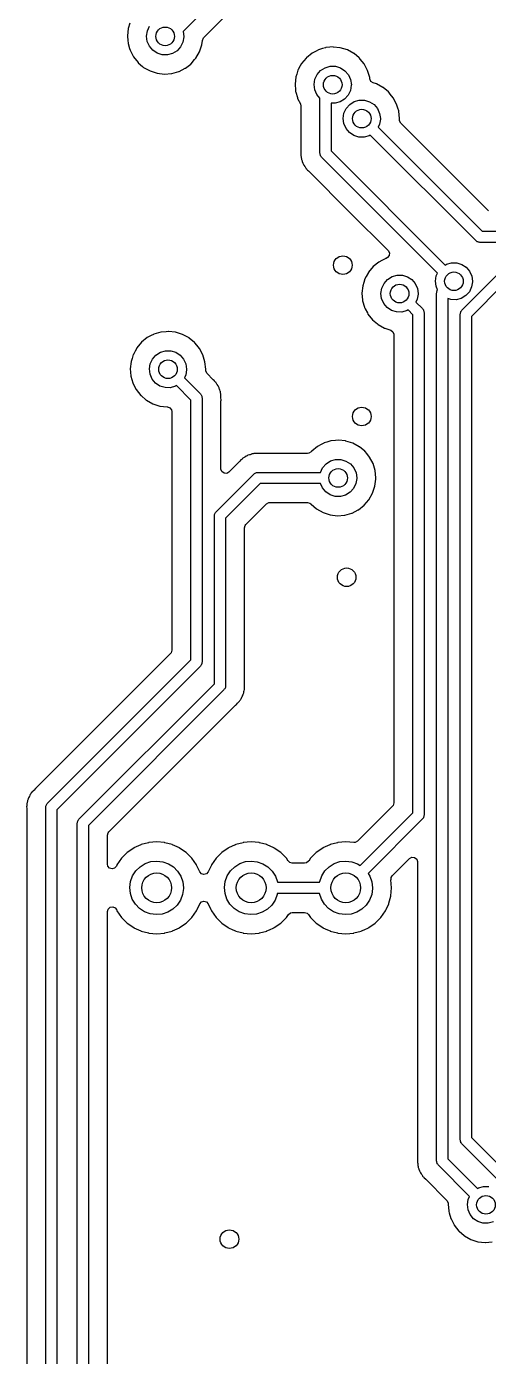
# Model space of a CAD drawing. Extents: x 123 to 292, y -246 to -33.
# Drawn here: x 147.46 to 159.87, y -97.38 to -61.66 of the extents above; entities that cross this region are included whole.
import ezdxf

# ---------------------------------------------------------------- set-up
doc = ezdxf.new("R2010")
doc.units = 0
doc.layers.add('BLACK', color=7, linetype='CONTINUOUS')

msp = doc.modelspace()

# ---------------------------------------------------------------- linework, layer by layer
at = {"layer": 'BLACK', "linetype": 'CONTINUOUS'}
for p, q in [((154.028, -59.432), (151.662, -61.7971)), ((152.22, -61.9589), (154.201, -59.9774)), ((150.19, -61.7145), (150.168, -61.9111)), ((150.234, -61.5742), (150.19, -61.7145)), ((150.681, -61.9191), (150.703, -61.779)), ((150.703, -61.779), (150.763, -61.6507)), ((150.168, -61.9111), (150.168, -61.9172)), ((150.168, -61.9172), (150.178, -62.0378)), ((150.178, -62.0378), (150.184, -62.1081)), ((150.184, -62.1081), (150.186, -62.1141)), ((150.186, -62.1141), (150.225, -62.2523)), ((150.699, -62.0597), (150.681, -61.9191)), ((150.756, -62.1894), (150.699, -62.0597)), ((151.657, -62.0772), (151.595, -62.2048)), ((151.681, -61.9374), (151.657, -62.0772)), ((151.662, -61.7971), (151.681, -61.9252)), ((151.681, -61.9252), (151.681, -61.9374)), ((152.107, -62.3374), (152.169, -62.1497)), ((152.169, -62.1497), (152.184, -62.0322)), ((152.184, -62.0322), (152.212, -61.9672)), ((152.212, -61.9672), (152.22, -61.9589)), ((150.225, -62.2523), (150.239, -62.2982)), ((150.239, -62.2982), (150.246, -62.3118)), ((150.246, -62.3118), (150.294, -62.4059)), ((150.294, -62.4059), (150.329, -62.4742)), ((150.329, -62.4742), (150.452, -62.6292)), ((150.848, -62.2979), (150.756, -62.1894)), ((150.966, -62.3765), (150.848, -62.2979)), ((151.101, -62.4188), (150.966, -62.3765)), ((151.243, -62.4214), (151.101, -62.4188)), ((151.379, -62.3841), (151.243, -62.4214)), ((151.5, -62.3099), (151.379, -62.3841)), ((151.595, -62.2048), (151.5, -62.3099)), ((152.009, -62.5093), (152.107, -62.3374)), ((154.971, -62.5048), (154.966, -62.5101)), ((154.975, -62.5001), (154.971, -62.5048)), ((155.129, -62.3762), (154.975, -62.5001)), ((155.234, -62.3212), (155.129, -62.3762)), ((155.298, -62.2874), (155.234, -62.3212)), ((155.304, -62.2845), (155.298, -62.2874)), ((155.298, -62.2874), (155.298, -62.2874)), ((155.404, -62.2551), (155.304, -62.2845)), ((155.488, -62.2304), (155.404, -62.2551)), ((155.494, -62.2287), (155.488, -62.2304)), ((155.488, -62.2304), (155.488, -62.2304)), ((155.5, -62.2281), (155.494, -62.2287)), ((155.608, -62.2183), (155.5, -62.2281)), ((155.5, -62.2281), (155.5, -62.2281)), ((155.691, -62.2108), (155.608, -62.2183)), ((155.697, -62.2114), (155.691, -62.2108)), ((155.881, -62.2308), (155.697, -62.2114)), ((155.697, -62.2114), (155.697, -62.2114)), ((155.887, -62.2314), (155.881, -62.2308)), ((155.881, -62.2308), (155.881, -62.2308)), ((156.076, -62.2899), (155.887, -62.2314)), ((156.25, -62.384), (156.076, -62.2899)), ((156.255, -62.3879), (156.25, -62.384)), ((156.396, -62.5048), (156.255, -62.3879)), ((156.255, -62.3879), (156.255, -62.3879)), ((156.403, -62.5101), (156.396, -62.5048)), ((150.452, -62.6292), (150.457, -62.6331)), ((150.457, -62.6331), (150.457, -62.6331)), ((150.457, -62.6331), (150.575, -62.7342)), ((150.575, -62.7342), (150.602, -62.7573)), ((150.602, -62.7573), (150.775, -62.8538)), ((150.775, -62.8538), (150.963, -62.9149)), ((151.553, -62.8672), (151.718, -62.7836)), ((151.718, -62.7836), (151.724, -62.7808)), ((151.718, -62.7836), (151.718, -62.7836)), ((151.724, -62.7808), (151.867, -62.6688)), ((151.867, -62.6688), (151.875, -62.6629)), ((151.875, -62.6629), (151.88, -62.6591)), ((151.88, -62.6591), (151.973, -62.5506)), ((151.973, -62.5506), (152.005, -62.514)), ((152.005, -62.514), (152.009, -62.5093)), ((152.005, -62.514), (152.005, -62.514)), ((154.75, -62.8308), (154.716, -62.9384)), ((154.752, -62.8249), (154.75, -62.8308)), ((154.75, -62.8308), (154.75, -62.8308)), ((154.776, -62.7808), (154.752, -62.8249)), ((154.844, -62.657), (154.776, -62.7808)), ((154.847, -62.6516), (154.844, -62.657)), ((154.844, -62.657), (154.844, -62.657)), ((154.966, -62.5101), (154.847, -62.6516)), ((155.266, -62.9496), (155.359, -62.8434)), ((155.359, -62.8434), (155.479, -62.7677)), ((155.479, -62.7677), (155.616, -62.7288)), ((155.616, -62.7288), (155.757, -62.7296)), ((155.757, -62.7296), (155.893, -62.7702)), ((155.893, -62.7702), (156.012, -62.8473)), ((156.012, -62.8473), (156.105, -62.9547)), ((156.406, -62.5148), (156.403, -62.5101)), ((156.424, -62.536), (156.406, -62.5148)), ((156.406, -62.5148), (156.406, -62.5148)), ((156.528, -62.6633), (156.424, -62.536)), ((156.62, -62.838), (156.528, -62.6633)), ((156.678, -63.0273), (156.62, -62.838)), ((150.963, -62.9149), (151.16, -62.9384)), ((151.16, -62.9384), (151.166, -62.9379)), ((151.166, -62.9379), (151.351, -62.9237)), ((151.166, -62.9379), (151.166, -62.9379)), ((151.351, -62.9237), (151.357, -62.9232)), ((151.351, -62.9237), (151.351, -62.9237)), ((151.357, -62.9232), (151.547, -62.87)), ((151.547, -62.87), (151.553, -62.8672)), ((151.553, -62.8672), (151.553, -62.8672)), ((154.692, -63.0134), (154.67, -63.21)), ((154.67, -63.21), (154.671, -63.2161)), ((154.671, -63.2161), (154.683, -63.3622)), ((154.716, -62.9384), (154.692, -63.0134)), ((155.184, -63.218), (155.205, -63.0779)), ((155.202, -63.3586), (155.184, -63.218)), ((155.205, -63.0779), (155.266, -62.9496)), ((156.105, -62.9547), (156.163, -63.0838)), ((156.163, -63.0838), (156.184, -63.2241)), ((156.678, -63.0334), (156.678, -63.0273)), ((156.681, -63.0657), (156.678, -63.0334)), ((156.71, -63.1346), (156.681, -63.0657)), ((156.77, -63.1738), (156.71, -63.1346)), ((156.857, -63.2008), (156.77, -63.1738)), ((157.031, -63.2949), (156.857, -63.2008)), ((154.683, -63.3622), (154.687, -63.4071)), ((154.687, -63.4071), (154.691, -63.4228)), ((154.691, -63.4228), (154.733, -63.5694)), ((154.733, -63.5694), (154.741, -63.5972)), ((155.259, -63.4884), (155.202, -63.3586)), ((155.337, -63.5817), (155.259, -63.4884)), ((156.098, -63.5037), (156.003, -63.6088)), ((156.16, -63.3761), (156.098, -63.5037)), ((156.183, -63.2363), (156.16, -63.3761)), ((156.184, -63.2241), (156.183, -63.2363)), ((157.035, -63.2988), (157.031, -63.2949)), ((157.178, -63.417), (157.035, -63.2988)), ((157.035, -63.2988), (157.035, -63.2988)), ((157.183, -63.4209), (157.178, -63.417)), ((157.187, -63.4257), (157.183, -63.4209)), ((157.228, -63.4764), (157.187, -63.4257)), ((157.187, -63.4257), (157.187, -63.4257)), ((157.308, -63.5742), (157.228, -63.4764)), ((157.401, -63.7488), (157.308, -63.5742)), ((154.741, -63.5972), (154.814, -63.7387)), ((154.814, -63.7387), (154.815, -63.7407)), ((154.815, -63.7407), (154.829, -63.7983)), ((154.829, -63.7983), (154.829, -64.9814)), ((155.337, -65.0635), (155.337, -63.5817)), ((155.745, -63.7203), (155.637, -63.7183)), ((155.637, -63.7183), (155.637, -65.0014)), ((155.882, -63.683), (155.745, -63.7203)), ((156.003, -63.6088), (155.882, -63.683)), ((155.986, -63.9888), (156.046, -63.8605)), ((156.046, -63.8605), (156.14, -63.7542)), ((156.14, -63.7542), (156.26, -63.6786)), ((156.26, -63.6786), (156.396, -63.6396)), ((156.396, -63.6396), (156.538, -63.6405)), ((156.538, -63.6405), (156.674, -63.6811)), ((156.674, -63.6811), (156.793, -63.7582)), ((156.793, -63.7582), (156.885, -63.8656)), ((156.885, -63.8656), (156.944, -63.9947)), ((157.432, -63.8523), (157.401, -63.7488)), ((157.455, -63.9296), (157.432, -63.8523)), ((157.458, -63.9382), (157.455, -63.9296)), ((155.964, -64.1289), (155.986, -63.9888)), ((155.982, -64.2695), (155.964, -64.1289)), ((156.04, -64.3992), (155.982, -64.2695)), ((156.94, -64.287), (156.904, -64.3626)), ((156.964, -64.1472), (156.94, -64.287)), ((156.944, -63.9947), (156.964, -64.135)), ((156.964, -64.135), (156.964, -64.1472)), ((157.477, -64.135), (157.458, -63.9382)), ((157.477, -64.1521), (157.477, -64.135)), ((157.477, -64.1628), (157.477, -64.1521)), ((157.48, -64.1913), (157.477, -64.1628)), ((157.514, -64.2536), (157.48, -64.1913)), ((159.872, -66.612), (157.514, -64.2536)), ((156.131, -64.5077), (156.04, -64.3992)), ((156.249, -64.5863), (156.131, -64.5077)), ((156.384, -64.6286), (156.249, -64.5863)), ((156.526, -64.6312), (156.384, -64.6286)), ((156.663, -64.5939), (156.526, -64.6312)), ((156.692, -64.5756), (156.663, -64.5939)), ((159.533, -67.4161), (156.692, -64.5756)), ((156.904, -64.3626), (159.701, -67.16)), ((154.828, -64.9933), (154.827, -65.001)), ((154.827, -65.001), (154.827, -65.009)), ((154.829, -64.9814), (154.828, -64.9933)), ((155.637, -65.0014), (158.704, -68.0676)), ((154.827, -65.009), (154.829, -65.0719)), ((154.829, -65.0719), (154.829, -65.0758)), ((154.829, -65.0758), (154.829, -65.1049)), ((154.829, -65.1049), (154.83, -65.1093)), ((154.83, -65.1093), (154.83, -65.1212)), ((154.83, -65.1212), (154.832, -65.1673)), ((154.832, -65.1673), (154.834, -65.1749)), ((154.834, -65.1749), (154.834, -65.1749)), ((154.834, -65.1749), (154.838, -65.1879)), ((154.838, -65.1879), (154.842, -65.2073)), ((154.842, -65.2073), (154.845, -65.2286)), ((154.845, -65.2286), (154.848, -65.2359)), ((154.848, -65.2359), (154.848, -65.2359)), ((154.848, -65.2359), (154.862, -65.2715)), ((154.862, -65.2715), (154.865, -65.2827)), ((154.865, -65.2827), (154.878, -65.3271)), ((154.878, -65.3271), (154.889, -65.3456)), ((154.889, -65.3456), (154.898, -65.3633)), ((154.898, -65.3633), (154.906, -65.3833)), ((155.343, -65.0826), (155.337, -65.0635)), ((155.343, -65.1023), (155.343, -65.0826)), ((155.352, -65.1194), (155.343, -65.1023)), ((155.358, -65.1385), (155.352, -65.1194)), ((155.372, -65.1525), (155.358, -65.1385)), ((155.381, -65.1696), (155.372, -65.1525)), ((158.496, -68.2843), (155.381, -65.1696)), ((154.906, -65.3833), (154.931, -65.4178)), ((154.931, -65.4178), (154.933, -65.4206)), ((154.933, -65.4206), (154.94, -65.4305)), ((154.94, -65.4305), (154.959, -65.4635)), ((154.959, -65.4635), (154.959, -65.4635)), ((154.959, -65.4635), (154.963, -65.4703)), ((154.963, -65.4703), (154.978, -65.4855)), ((154.978, -65.4855), (154.991, -65.5005)), ((154.991, -65.5005), (155.004, -65.5179)), ((155.004, -65.5179), (155.031, -65.5407)), ((155.031, -65.5407), (155.039, -65.5473)), ((155.039, -65.5473), (155.048, -65.5553)), ((155.048, -65.5553), (156.147, -66.6546)), ((156.147, -66.6546), (157.172, -67.6791)), ((159.55, -67.4259), (159.533, -67.4161)), ((159.564, -67.4399), (159.55, -67.4259)), ((159.583, -67.445), (159.564, -67.4399)), ((159.6, -67.4549), (159.583, -67.445)), ((159.62, -67.4549), (159.6, -67.4549)), ((159.639, -67.46), (159.62, -67.4549)), ((160.307, -67.46), (159.639, -67.46)), ((159.701, -67.16), (160.306, -67.16)), ((157.201, -67.8123), (157.158, -67.8691)), ((157.172, -67.6791), (157.206, -67.7415)), ((157.206, -67.7415), (157.201, -67.8123)), ((156.771, -68.11), (156.644, -68.2615)), ((156.925, -67.986), (156.771, -68.11)), ((157.004, -67.9447), (156.925, -67.986)), ((157.095, -67.8973), (157.004, -67.9447)), ((157.1, -67.8944), (157.095, -67.8973)), ((157.095, -67.8973), (157.095, -67.8973)), ((157.106, -67.8927), (157.1, -67.8944)), ((157.118, -67.8891), (157.106, -67.8927)), ((157.106, -67.8927), (157.106, -67.8927)), ((157.158, -67.8691), (157.118, -67.8891)), ((158.704, -68.0676), (158.736, -68.0474)), ((158.736, -68.0474), (158.872, -68.0084)), ((158.872, -68.0084), (159.014, -68.0093)), ((159.014, -68.0093), (159.15, -68.0499)), ((159.15, -68.0499), (159.269, -68.127)), ((159.269, -68.127), (159.361, -68.2344)), ((156.515, -68.5401), (156.489, -68.6233)), ((156.547, -68.4407), (156.515, -68.5401)), ((156.549, -68.4348), (156.547, -68.4407)), ((156.547, -68.4407), (156.547, -68.4407)), ((156.581, -68.3761), (156.549, -68.4348)), ((156.641, -68.2669), (156.581, -68.3761)), ((156.644, -68.2615), (156.641, -68.2669)), ((156.641, -68.2669), (156.641, -68.2669)), ((157.002, -68.6878), (157.062, -68.5595)), ((157.062, -68.5595), (157.156, -68.4532)), ((157.156, -68.4532), (157.276, -68.3776)), ((157.276, -68.3776), (157.412, -68.3386)), ((157.412, -68.3386), (157.554, -68.3395)), ((157.554, -68.3395), (157.69, -68.3801)), ((157.69, -68.3801), (157.809, -68.4572)), ((157.809, -68.4572), (157.901, -68.5646)), ((157.901, -68.5646), (157.96, -68.6937)), ((158.44, -68.4977), (158.462, -68.3576)), ((158.458, -68.6383), (158.44, -68.4977)), ((158.462, -68.3576), (158.496, -68.2843)), ((159.152, -69.281), (160.086, -68.3469)), ((159.361, -68.2344), (159.42, -68.3635)), ((159.44, -68.516), (159.416, -68.6558)), ((159.42, -68.3635), (159.44, -68.5038)), ((159.44, -68.5038), (159.44, -68.516)), ((156.489, -68.6233), (156.467, -68.8199)), ((156.467, -68.8199), (156.467, -68.826)), ((156.467, -68.826), (156.483, -69.0085)), ((156.98, -68.8279), (157.002, -68.6878)), ((156.998, -68.9685), (156.98, -68.8279)), ((157.98, -68.8462), (157.956, -68.986)), ((157.96, -68.6937), (157.98, -68.834)), ((157.98, -68.834), (157.98, -68.8462)), ((158.502, -68.737), (158.458, -68.6383)), ((158.473, -68.8207), (158.478, -68.8016)), ((158.473, -92.1334), (158.473, -68.8207)), ((158.478, -68.7819), (158.488, -68.7648)), ((158.478, -68.8016), (158.478, -68.7819)), ((158.488, -68.7648), (158.493, -68.7457)), ((158.493, -68.7457), (158.502, -68.737)), ((159.259, -68.8885), (159.138, -68.9627)), ((159.354, -68.7834), (159.259, -68.8885)), ((159.416, -68.6558), (159.354, -68.7834)), ((160.254, -68.603), (159.408, -69.4492)), ((156.483, -69.0085), (156.483, -69.0169)), ((156.483, -69.0169), (156.487, -69.03)), ((156.487, -69.03), (156.536, -69.2003)), ((156.536, -69.2003), (156.538, -69.207)), ((156.538, -69.207), (156.556, -69.2426)), ((156.556, -69.2426), (156.613, -69.3543)), ((157.056, -69.0982), (156.998, -68.9685)), ((157.147, -69.2067), (157.056, -69.0982)), ((157.265, -69.2853), (157.147, -69.2067)), ((157.4, -69.3276), (157.265, -69.2853)), ((157.679, -69.2929), (157.542, -69.3302)), ((157.708, -69.2746), (157.679, -69.2929)), ((157.838, -69.4041), (157.708, -69.2746)), ((157.956, -68.986), (157.92, -69.0616)), ((157.92, -69.0616), (158.094, -69.2359)), ((158.094, -69.2359), (158.104, -69.253)), ((158.104, -69.253), (158.118, -69.267)), ((158.118, -69.267), (158.123, -69.2861)), ((158.123, -69.2861), (158.133, -69.3032)), ((158.86, -68.9974), (158.773, -68.9702)), ((158.773, -68.9702), (158.773, -92.0712)), ((159.002, -69), (158.86, -68.9974)), ((159.138, -68.9627), (159.002, -69)), ((159.142, -69.2981), (159.152, -69.281)), ((156.613, -69.3543), (156.628, -69.383)), ((156.628, -69.383), (156.751, -69.538)), ((156.751, -69.538), (156.756, -69.5419)), ((156.756, -69.5419), (156.756, -69.5419)), ((156.756, -69.5419), (156.882, -69.6496)), ((156.882, -69.6496), (156.902, -69.6661)), ((157.542, -69.3302), (157.4, -69.3276)), ((157.838, -82.7789), (157.838, -69.4041)), ((158.133, -69.3032), (158.133, -69.3229)), ((158.133, -69.3229), (158.138, -69.342)), ((158.138, -69.342), (158.138, -82.841)), ((159.108, -69.3871), (159.113, -69.368)), ((159.108, -91.567), (159.108, -69.3871)), ((159.113, -69.3483), (159.123, -69.3312)), ((159.113, -69.368), (159.113, -69.3483)), ((159.123, -69.3312), (159.128, -69.3121)), ((159.128, -69.3121), (159.142, -69.2981)), ((159.408, -69.4492), (159.408, -91.5049)), ((150.809, -69.962), (150.702, -70.018)), ((150.872, -69.9293), (150.809, -69.962)), ((150.877, -69.9264), (150.872, -69.9293)), ((150.872, -69.9293), (150.872, -69.9293)), ((150.998, -69.8908), (150.877, -69.9264)), ((151.061, -69.8723), (150.998, -69.8908)), ((151.067, -69.8706), (151.061, -69.8723)), ((151.061, -69.8723), (151.061, -69.8723)), ((151.073, -69.87), (151.067, -69.8706)), ((151.207, -69.8579), (151.073, -69.87)), ((151.073, -69.87), (151.073, -69.87)), ((151.264, -69.8526), (151.207, -69.8579)), ((151.27, -69.8533), (151.264, -69.8526)), ((151.455, -69.8727), (151.27, -69.8533)), ((151.27, -69.8533), (151.27, -69.8533)), ((151.461, -69.8733), (151.455, -69.8727)), ((151.455, -69.8727), (151.455, -69.8727)), ((151.65, -69.9318), (151.461, -69.8733)), ((151.824, -70.0259), (151.65, -69.9318)), ((156.902, -69.6661), (157.074, -69.7626)), ((157.074, -69.7626), (157.08, -69.7645)), ((157.08, -69.7645), (157.242, -69.8173)), ((157.242, -69.8173), (157.301, -69.8573)), ((157.301, -69.8573), (157.329, -69.9227)), ((157.329, -69.9227), (157.329, -69.9371)), ((157.329, -69.9371), (157.329, -82.516)), ((150.418, -70.2989), (150.371, -70.3841)), ((150.421, -70.2935), (150.418, -70.2989)), ((150.418, -70.2989), (150.418, -70.2989)), ((150.548, -70.142), (150.421, -70.2935)), ((150.702, -70.018), (150.548, -70.142)), ((151.828, -70.0298), (151.824, -70.0259)), ((151.97, -70.1467), (151.828, -70.0298)), ((151.828, -70.0298), (151.828, -70.0298)), ((151.976, -70.1519), (151.97, -70.1467)), ((151.98, -70.1567), (151.976, -70.1519)), ((152.031, -70.2189), (151.98, -70.1567)), ((151.98, -70.1567), (151.98, -70.1567)), ((152.101, -70.3052), (152.031, -70.2189)), ((152.194, -70.4798), (152.101, -70.3052)), ((150.266, -70.6553), (150.244, -70.8519)), ((150.292, -70.5737), (150.266, -70.6553)), ((150.324, -70.4727), (150.292, -70.5737)), ((150.326, -70.4668), (150.324, -70.4727)), ((150.324, -70.4727), (150.324, -70.4727)), ((150.371, -70.3841), (150.326, -70.4668)), ((150.757, -70.8599), (150.779, -70.7198)), ((150.779, -70.7198), (150.839, -70.5915)), ((150.839, -70.5915), (150.933, -70.4852)), ((150.933, -70.4852), (151.053, -70.4096)), ((151.053, -70.4096), (151.189, -70.3706)), ((151.189, -70.3706), (151.331, -70.3715)), ((151.331, -70.3715), (151.467, -70.4121)), ((151.467, -70.4121), (151.586, -70.4892)), ((151.586, -70.4892), (151.678, -70.5966)), ((151.678, -70.5966), (151.737, -70.7257)), ((152.251, -70.6692), (152.194, -70.4798)), ((152.27, -70.866), (152.251, -70.6692)), ((150.244, -70.8519), (150.244, -70.858)), ((150.244, -70.858), (150.252, -70.9448)), ((150.252, -70.9448), (150.26, -71.0489)), ((150.26, -71.0489), (150.262, -71.0549)), ((150.262, -71.0549), (150.313, -71.2315)), ((150.775, -71.0005), (150.757, -70.8599)), ((150.833, -71.1302), (150.775, -71.0005)), ((151.733, -71.018), (151.697, -71.0936)), ((151.757, -70.8782), (151.733, -71.018)), ((151.737, -70.7257), (151.757, -70.866)), ((151.757, -70.866), (151.757, -70.8782)), ((152.27, -70.8695), (152.27, -70.866)), ((152.27, -70.8938), (152.27, -70.8695)), ((152.27, -70.8695), (152.27, -70.8695)), ((152.273, -70.9223), (152.27, -70.8938)), ((152.307, -70.9846), (152.273, -70.9223)), ((152.462, -71.1397), (152.307, -70.9846)), ((150.313, -71.2315), (150.315, -71.239)), ((150.315, -71.239), (150.405, -71.415)), ((150.405, -71.415), (150.528, -71.57)), ((150.924, -71.2387), (150.833, -71.1302)), ((151.042, -71.3173), (150.924, -71.2387)), ((151.177, -71.3596), (151.042, -71.3173)), ((151.319, -71.3622), (151.177, -71.3596)), ((151.456, -71.3249), (151.319, -71.3622)), ((151.485, -71.3066), (151.456, -71.3249)), ((151.873, -71.6936), (151.485, -71.3066)), ((151.697, -71.0936), (152.129, -71.5254)), ((152.471, -71.1477), (152.462, -71.1397)), ((152.506, -71.1772), (152.471, -71.1477)), ((152.511, -71.1836), (152.506, -71.1772)), ((152.519, -71.1945), (152.511, -71.1836)), ((152.532, -71.2095), (152.519, -71.1945)), ((152.547, -71.2247), (152.532, -71.2095)), ((152.551, -71.2315), (152.547, -71.2247)), ((152.57, -71.2645), (152.551, -71.2315)), ((152.551, -71.2315), (152.551, -71.2315)), ((152.577, -71.2744), (152.57, -71.2645)), ((152.604, -71.3118), (152.577, -71.2744)), ((152.612, -71.3317), (152.604, -71.3118)), ((152.621, -71.3494), (152.612, -71.3317)), ((152.632, -71.3679), (152.621, -71.3494)), ((152.645, -71.4123), (152.632, -71.3679)), ((152.648, -71.4235), (152.645, -71.4123)), ((152.662, -71.4591), (152.648, -71.4235)), ((150.528, -71.57), (150.533, -71.5739)), ((150.533, -71.5739), (150.533, -71.5739)), ((150.533, -71.5739), (150.674, -71.694)), ((150.674, -71.694), (150.679, -71.6981)), ((150.679, -71.6981), (150.851, -71.7946)), ((150.851, -71.7946), (151.039, -71.8557)), ((151.873, -78.6744), (151.873, -71.6936)), ((152.129, -71.5254), (152.138, -71.5425)), ((152.138, -71.5425), (152.152, -71.5565)), ((152.152, -71.5565), (152.158, -71.5756)), ((152.158, -71.5756), (152.167, -71.5927)), ((152.167, -71.5927), (152.167, -71.6124)), ((152.167, -71.6124), (152.173, -71.6315)), ((152.173, -71.6315), (152.173, -78.7365)), ((152.665, -71.4664), (152.662, -71.4591)), ((152.662, -71.4591), (152.662, -71.4591)), ((152.666, -71.4743), (152.665, -71.4664)), ((152.668, -71.4877), (152.666, -71.4743)), ((152.666, -71.4743), (152.666, -71.4743)), ((152.672, -71.5071), (152.668, -71.4877)), ((152.678, -71.5277), (152.672, -71.5071)), ((152.678, -71.5356), (152.678, -71.5277)), ((152.68, -71.5738), (152.678, -71.5356)), ((152.68, -71.5857), (152.68, -71.5738)), ((152.681, -71.5901), (152.68, -71.5857)), ((152.681, -71.6192), (152.681, -71.5901)), ((152.681, -71.6231), (152.681, -71.6192)), ((152.683, -71.694), (152.681, -71.6231)), ((152.681, -71.7136), (152.682, -71.7017)), ((152.681, -73.5405), (152.681, -71.7136)), ((152.682, -71.7017), (152.683, -71.694)), ((152.682, -71.7017), (152.682, -71.7017)), ((151.039, -71.8557), (151.236, -71.8792)), ((151.236, -71.8792), (151.241, -71.8788)), ((151.241, -71.8788), (151.308, -71.9001)), ((151.308, -71.9001), (151.354, -71.9547)), ((151.354, -71.9547), (151.364, -72.0046)), ((151.364, -72.0046), (151.364, -78.4115)), ((155.444, -72.8503), (155.375, -72.8864)), ((155.449, -72.8474), (155.444, -72.8503)), ((155.444, -72.8503), (155.444, -72.8503)), ((155.528, -72.8242), (155.449, -72.8474)), ((155.633, -72.7933), (155.528, -72.8242)), ((155.639, -72.7916), (155.633, -72.7933)), ((155.633, -72.7933), (155.633, -72.7933)), ((155.645, -72.791), (155.639, -72.7916)), ((155.754, -72.7812), (155.645, -72.791)), ((155.645, -72.791), (155.645, -72.791)), ((155.836, -72.7736), (155.754, -72.7812)), ((155.842, -72.7743), (155.836, -72.7736)), ((156.027, -72.7937), (155.842, -72.7743)), ((155.842, -72.7743), (155.842, -72.7743)), ((156.033, -72.7943), (156.027, -72.7937)), ((156.027, -72.7937), (156.027, -72.7937)), ((156.222, -72.8528), (156.033, -72.7943)), ((156.396, -72.9469), (156.222, -72.8528)), ((153.35, -73.2054), (153.318, -73.2287)), ((153.37, -73.1975), (153.35, -73.2054)), ((153.388, -73.1888), (153.37, -73.1975)), ((153.406, -73.1779), (153.388, -73.1888)), ((153.451, -73.165), (153.406, -73.1779)), ((153.462, -73.1611), (153.451, -73.165)), ((153.498, -73.147), (153.462, -73.1611)), ((153.505, -73.1441), (153.498, -73.147)), ((153.498, -73.147), (153.498, -73.147)), ((153.513, -73.1431), (153.505, -73.1441)), ((153.519, -73.1423), (153.513, -73.1431)), ((153.513, -73.1431), (153.513, -73.1431)), ((153.526, -73.1414), (153.519, -73.1423)), ((153.546, -73.1374), (153.526, -73.1414)), ((153.566, -73.1314), (153.546, -73.1374)), ((153.612, -73.13), (153.566, -73.1314)), ((153.624, -73.1291), (153.612, -73.13)), ((153.629, -73.1285), (153.624, -73.1291)), ((153.658, -73.1285), (153.629, -73.1285)), ((153.662, -73.1284), (153.658, -73.1285)), ((153.677, -73.1279), (153.662, -73.1284)), ((153.732, -73.1262), (153.677, -73.1279)), ((153.74, -73.1279), (153.732, -73.1262)), ((153.752, -73.1285), (153.74, -73.1279)), ((153.74, -73.1279), (153.74, -73.1279)), ((155.006, -73.1285), (153.752, -73.1285)), ((155.044, -73.1228), (155.006, -73.1285)), ((155.103, -73.0835), (155.044, -73.1228)), ((155.116, -73.0677), (155.103, -73.0835)), ((155.12, -73.063), (155.116, -73.0677)), ((155.274, -72.939), (155.12, -73.063)), ((155.375, -72.8864), (155.274, -72.939)), ((156.4, -72.9508), (156.396, -72.9469)), ((156.543, -73.069), (156.4, -72.9508)), ((156.4, -72.9508), (156.4, -72.9508)), ((156.548, -73.0729), (156.543, -73.069)), ((156.552, -73.0777), (156.548, -73.0729)), ((156.596, -73.1314), (156.552, -73.0777)), ((156.552, -73.0777), (156.552, -73.0777)), ((156.673, -73.2262), (156.596, -73.1314)), ((152.681, -73.5495), (152.681, -73.5405)), ((152.706, -73.616), (152.681, -73.5495)), ((153.178, -73.3475), (152.896, -73.6296)), ((153.186, -73.3388), (153.178, -73.3475)), ((153.188, -73.337), (153.186, -73.3388)), ((153.216, -73.3032), (153.188, -73.337)), ((153.233, -73.2906), (153.216, -73.3032)), ((153.248, -73.2777), (153.233, -73.2906)), ((153.263, -73.2625), (153.248, -73.2777)), ((153.27, -73.2585), (153.263, -73.2625)), ((153.303, -73.239), (153.27, -73.2585)), ((153.27, -73.2585), (153.27, -73.2585)), ((153.313, -73.2325), (153.303, -73.239)), ((153.318, -73.2287), (153.313, -73.2325)), ((155.353, -73.637), (155.411, -73.5125)), ((155.411, -73.5125), (155.505, -73.4062)), ((155.505, -73.4062), (155.625, -73.3306)), ((155.625, -73.3306), (155.761, -73.2916)), ((155.761, -73.2916), (155.903, -73.2925)), ((155.903, -73.2925), (156.039, -73.3331)), ((156.039, -73.3331), (156.158, -73.4102)), ((156.158, -73.4102), (156.25, -73.5176)), ((156.25, -73.5176), (156.309, -73.6467)), ((156.766, -73.4008), (156.673, -73.2262)), ((156.823, -73.5902), (156.766, -73.4008)), ((152.548, -74.6969), (153.564, -73.6809)), ((152.763, -73.6586), (152.706, -73.616)), ((152.834, -73.6637), (152.763, -73.6586)), ((153.732, -73.937), (152.804, -74.8651)), ((152.896, -73.6296), (152.834, -73.6637)), ((153.564, -73.6809), (153.581, -73.6711)), ((153.581, -73.6711), (153.595, -73.6571)), ((153.595, -73.6571), (153.614, -73.652)), ((153.614, -73.652), (153.631, -73.6421)), ((153.631, -73.6421), (153.651, -73.6421)), ((153.651, -73.6421), (153.67, -73.637)), ((153.67, -73.637), (155.353, -73.637)), ((155.354, -73.937), (153.732, -73.937)), ((155.405, -74.0512), (155.354, -73.937)), ((156.329, -73.7992), (156.305, -73.939)), ((156.309, -73.6467), (156.329, -73.787)), ((156.329, -73.787), (156.329, -73.7992)), ((156.817, -74.0115), (156.842, -73.8153)), ((156.842, -73.787), (156.823, -73.5902)), ((156.842, -73.8153), (156.842, -73.787)), ((155.496, -74.1597), (155.405, -74.0512)), ((155.614, -74.2383), (155.496, -74.1597)), ((155.749, -74.2806), (155.614, -74.2383)), ((155.891, -74.2832), (155.749, -74.2806)), ((156.028, -74.2459), (155.891, -74.2832)), ((156.148, -74.1717), (156.028, -74.2459)), ((156.244, -74.0666), (156.148, -74.1717)), ((156.305, -73.939), (156.244, -74.0666)), ((156.657, -74.3711), (156.755, -74.1992)), ((156.755, -74.1992), (156.817, -74.0115)), ((153.349, -75.0389), (153.906, -74.4824)), ((153.906, -74.4824), (153.968, -74.4484)), ((153.968, -74.4484), (153.995, -74.4455)), ((153.995, -74.4455), (155.003, -74.4455)), ((155.003, -74.4455), (155.072, -74.4655)), ((155.072, -74.4655), (155.094, -74.484)), ((155.094, -74.484), (155.096, -74.4861)), ((155.096, -74.4861), (155.1, -74.491)), ((155.1, -74.491), (155.251, -74.6191)), ((155.251, -74.6191), (155.423, -74.7156)), ((156.201, -74.729), (156.366, -74.6454)), ((156.366, -74.6454), (156.372, -74.6426)), ((156.366, -74.6454), (156.366, -74.6454)), ((156.372, -74.6426), (156.528, -74.5209)), ((156.528, -74.5209), (156.657, -74.3711)), ((152.504, -74.803), (152.509, -74.7839)), ((152.504, -79.3129), (152.504, -74.803)), ((152.509, -74.7642), (152.519, -74.7471)), ((152.509, -74.7839), (152.509, -74.7642)), ((152.519, -74.7471), (152.524, -74.728)), ((152.524, -74.728), (152.538, -74.714)), ((152.538, -74.714), (152.548, -74.6969)), ((152.804, -74.8651), (152.804, -79.375)), ((155.423, -74.7156), (155.611, -74.7767)), ((155.611, -74.7767), (155.808, -74.8002)), ((155.808, -74.8002), (155.814, -74.7997)), ((155.814, -74.7997), (155.999, -74.7855)), ((155.814, -74.7997), (155.814, -74.7997)), ((155.999, -74.7855), (156.005, -74.785)), ((155.999, -74.7855), (155.999, -74.7855)), ((156.005, -74.785), (156.195, -74.7318)), ((156.195, -74.7318), (156.201, -74.729)), ((156.201, -74.729), (156.201, -74.729)), ((153.312, -75.1279), (153.333, -75.0598)), ((153.312, -79.338), (153.312, -75.1279)), ((153.333, -75.0598), (153.349, -75.0389)), ((151.327, -78.5006), (147.714, -82.1138)), ((151.344, -78.4797), (151.327, -78.5006)), ((151.364, -78.4115), (151.344, -78.4797)), ((148.015, -82.5314), (151.873, -78.6744)), ((152.129, -78.8426), (148.272, -82.6996)), ((152.138, -78.8255), (152.129, -78.8426)), ((152.152, -78.8115), (152.138, -78.8255)), ((152.158, -78.7924), (152.152, -78.8115)), ((152.167, -78.7753), (152.158, -78.7924)), ((152.173, -78.7365), (152.167, -78.7556)), ((152.167, -78.7556), (152.167, -78.7753)), ((148.865, -82.9519), (152.504, -79.3129)), ((152.76, -79.4811), (149.121, -83.1201)), ((152.77, -79.464), (152.76, -79.4811)), ((152.784, -79.45), (152.77, -79.464)), ((152.789, -79.4309), (152.784, -79.45)), ((152.799, -79.4138), (152.789, -79.4309)), ((152.804, -79.375), (152.799, -79.3941)), ((152.799, -79.3941), (152.799, -79.4138)), ((153.249, -79.6598), (153.267, -79.6263)), ((153.267, -79.6263), (153.271, -79.6193)), ((153.267, -79.6263), (153.267, -79.6263)), ((153.271, -79.6193), (153.276, -79.5986)), ((153.276, -79.5986), (153.283, -79.5799)), ((153.283, -79.5799), (153.291, -79.5602)), ((153.291, -79.5602), (153.299, -79.5146)), ((153.299, -79.5146), (153.301, -79.5029)), ((153.301, -79.5029), (153.311, -79.4659)), ((153.311, -79.4659), (153.312, -79.4582)), ((153.313, -79.3499), (153.312, -79.338)), ((153.312, -79.4367), (153.314, -79.417)), ((153.312, -79.4582), (153.312, -79.4367)), ((153.317, -79.3958), (153.313, -79.3499)), ((153.314, -79.417), (153.316, -79.4037)), ((153.316, -79.4037), (153.317, -79.3958)), ((149.666, -83.2939), (153.062, -79.8987)), ((153.062, -79.8987), (153.07, -79.8907)), ((153.07, -79.8907), (153.077, -79.8864)), ((153.07, -79.8907), (153.07, -79.8907)), ((153.077, -79.8864), (153.094, -79.8683)), ((153.094, -79.8683), (153.126, -79.8347)), ((153.126, -79.8347), (153.128, -79.8319)), ((153.128, -79.8319), (153.149, -79.8113)), ((153.149, -79.8113), (153.152, -79.8078)), ((153.152, -79.8078), (153.159, -79.7988)), ((153.159, -79.7988), (153.179, -79.7781)), ((153.179, -79.7781), (153.191, -79.7651)), ((153.191, -79.7651), (153.195, -79.7582)), ((153.195, -79.7582), (153.201, -79.7463)), ((153.201, -79.7463), (153.212, -79.7298)), ((153.212, -79.7298), (153.22, -79.7191)), ((153.22, -79.7191), (153.225, -79.7129)), ((153.225, -79.7129), (153.228, -79.7056)), ((153.228, -79.7056), (153.244, -79.6705)), ((153.244, -79.6705), (153.249, -79.6598)), ((147.693, -82.1319), (147.65, -82.1778)), ((147.698, -82.1261), (147.693, -82.1319)), ((147.693, -82.1319), (147.693, -82.1319)), ((147.705, -82.1218), (147.698, -82.1261)), ((147.714, -82.1138), (147.705, -82.1218)), ((147.705, -82.1218), (147.705, -82.1218)), ((147.474, -82.5096), (147.469, -82.5318)), ((147.477, -82.4979), (147.474, -82.5096)), ((147.48, -82.4787), (147.477, -82.4979)), ((147.484, -82.4523), (147.48, -82.4787)), ((147.493, -82.4326), (147.484, -82.4523)), ((147.499, -82.4139), (147.493, -82.4326)), ((147.504, -82.3932), (147.499, -82.4139)), ((147.512, -82.3795), (147.504, -82.3932)), ((147.527, -82.3527), (147.512, -82.3795)), ((147.532, -82.342), (147.527, -82.3527)), ((147.547, -82.3069), (147.532, -82.342)), ((147.55, -82.2996), (147.547, -82.3069)), ((147.547, -82.3069), (147.547, -82.3069)), ((147.557, -82.2911), (147.55, -82.2996)), ((147.563, -82.2827), (147.557, -82.2911)), ((147.574, -82.2662), (147.563, -82.2827)), ((147.581, -82.2543), (147.574, -82.2662)), ((147.585, -82.2474), (147.581, -82.2543)), ((147.581, -82.2543), (147.581, -82.2543)), ((147.616, -82.2137), (147.585, -82.2474)), ((147.624, -82.2047), (147.616, -82.2137)), ((147.627, -82.2012), (147.624, -82.2047)), ((147.647, -82.1806), (147.627, -82.2012)), ((147.65, -82.1778), (147.647, -82.1806)), ((147.461, -82.5955), (147.458, -82.6167)), ((147.458, -82.6167), (147.462, -82.659)), ((147.463, -82.5758), (147.461, -82.5955)), ((147.462, -82.659), (147.462, -82.6626)), ((147.462, -82.6626), (147.463, -82.6745)), ((147.469, -82.5318), (147.463, -82.5543)), ((147.463, -82.5543), (147.463, -82.5758)), ((147.463, -82.6745), (147.463, -105.537)), ((147.971, -82.6375), (147.977, -82.6184)), ((147.971, -105.891), (147.971, -82.6375)), ((147.977, -82.5987), (147.986, -82.5816)), ((147.977, -82.6184), (147.977, -82.5987)), ((147.986, -82.5816), (147.992, -82.5625)), ((147.992, -82.5625), (148.006, -82.5485)), ((148.006, -82.5485), (148.015, -82.5314)), ((148.272, -82.6996), (148.272, -105.891)), ((157.293, -82.6051), (156.352, -83.5459)), ((156.422, -84.1952), (157.838, -82.7789)), ((157.309, -82.5842), (157.293, -82.6051)), ((157.329, -82.516), (157.309, -82.5842)), ((158.138, -82.841), (158.133, -82.8601)), ((158.133, -82.8601), (158.133, -82.8798)), ((148.821, -83.058), (148.826, -83.0389)), ((148.821, -106.745), (148.821, -83.058)), ((148.826, -83.0192), (148.836, -83.0021)), ((148.826, -83.0389), (148.826, -83.0192)), ((148.836, -83.0021), (148.841, -82.983)), ((148.841, -82.983), (148.855, -82.969)), ((148.855, -82.969), (148.865, -82.9519)), ((149.121, -83.1201), (149.121, -106.807)), ((158.094, -82.9471), (156.634, -84.4073)), ((158.104, -82.93), (158.094, -82.9471)), ((158.118, -82.916), (158.104, -82.93)), ((158.123, -82.8969), (158.118, -82.916)), ((158.133, -82.8798), (158.123, -82.8969)), ((149.63, -83.3829), (149.65, -83.3148)), ((149.63, -84.159), (149.63, -83.3829)), ((149.65, -83.3148), (149.666, -83.2939)), ((150.739, -83.5815), (150.734, -83.583)), ((150.953, -83.5628), (150.739, -83.5815)), ((151.167, -83.5815), (150.953, -83.5628)), ((151.172, -83.583), (151.167, -83.5815)), ((153.279, -83.5815), (153.274, -83.583)), ((153.493, -83.5628), (153.279, -83.5815)), ((153.707, -83.5815), (153.493, -83.5628)), ((153.712, -83.583), (153.707, -83.5815)), ((155.819, -83.5815), (155.814, -83.583)), ((156.033, -83.5628), (155.819, -83.5815)), ((156.038, -83.5633), (156.033, -83.5628)), ((156.247, -83.5815), (156.038, -83.5633)), ((156.29, -83.58), (156.247, -83.5808)), ((156.247, -83.5808), (156.247, -83.5815)), ((156.352, -83.5459), (156.29, -83.58)), ((150.16, -83.8513), (150.008, -84.0033)), ((150.336, -83.728), (150.16, -83.8513)), ((150.341, -83.7257), (150.336, -83.728)), ((150.526, -83.6395), (150.341, -83.7257)), ((150.341, -83.7257), (150.341, -83.7257)), ((150.531, -83.6372), (150.526, -83.6395)), ((150.526, -83.6395), (150.526, -83.6395)), ((150.537, -83.6358), (150.531, -83.6372)), ((150.734, -83.583), (150.537, -83.6358)), ((150.537, -83.6358), (150.537, -83.6358)), ((150.734, -83.583), (150.734, -83.583)), ((151.369, -83.6358), (151.172, -83.583)), ((151.172, -83.583), (151.172, -83.583)), ((151.375, -83.6372), (151.369, -83.6358)), ((151.369, -83.6358), (151.369, -83.6358)), ((151.38, -83.6395), (151.375, -83.6372)), ((151.565, -83.7257), (151.38, -83.6395)), ((151.38, -83.6395), (151.38, -83.6395)), ((151.57, -83.728), (151.565, -83.7257)), ((151.565, -83.7257), (151.565, -83.7257)), ((151.746, -83.8513), (151.57, -83.728)), ((151.898, -84.0033), (151.746, -83.8513)), ((152.7, -83.8513), (152.548, -84.0033)), ((152.876, -83.728), (152.7, -83.8513)), ((152.881, -83.7257), (152.876, -83.728)), ((153.066, -83.6395), (152.881, -83.7257)), ((152.881, -83.7257), (152.881, -83.7257)), ((153.071, -83.6372), (153.066, -83.6395)), ((153.066, -83.6395), (153.066, -83.6395)), ((153.077, -83.6358), (153.071, -83.6372)), ((153.274, -83.583), (153.077, -83.6358)), ((153.077, -83.6358), (153.077, -83.6358)), ((153.274, -83.583), (153.274, -83.583)), ((153.909, -83.6358), (153.712, -83.583)), ((153.712, -83.583), (153.712, -83.583)), ((153.915, -83.6372), (153.909, -83.6358)), ((153.909, -83.6358), (153.909, -83.6358)), ((153.92, -83.6395), (153.915, -83.6372)), ((154.105, -83.7257), (153.92, -83.6395)), ((153.92, -83.6395), (153.92, -83.6395)), ((154.11, -83.728), (154.105, -83.7257)), ((154.105, -83.7257), (154.105, -83.7257)), ((154.286, -83.8513), (154.11, -83.728)), ((154.438, -84.0033), (154.286, -83.8513)), ((155.24, -83.8513), (155.088, -84.0033)), ((155.416, -83.728), (155.24, -83.8513)), ((155.421, -83.7257), (155.416, -83.728)), ((155.606, -83.6395), (155.421, -83.7257)), ((155.421, -83.7257), (155.421, -83.7257)), ((155.611, -83.6372), (155.606, -83.6395)), ((155.606, -83.6395), (155.606, -83.6395)), ((155.617, -83.6358), (155.611, -83.6372)), ((155.814, -83.583), (155.617, -83.6358)), ((155.617, -83.6358), (155.617, -83.6358)), ((155.814, -83.583), (155.814, -83.583)), ((149.64, -84.2105), (149.63, -84.159)), ((149.687, -84.2645), (149.64, -84.2105)), ((149.755, -84.285), (149.687, -84.2645)), ((149.823, -84.2656), (149.755, -84.285)), ((149.87, -84.2123), (149.823, -84.2656)), ((149.883, -84.1844), (149.87, -84.2123)), ((149.885, -84.1794), (149.883, -84.1844)), ((149.883, -84.1844), (149.883, -84.1844)), ((150.008, -84.0033), (149.885, -84.1794)), ((150.395, -84.3409), (150.51, -84.2286)), ((150.51, -84.2286), (150.646, -84.1445)), ((150.646, -84.1445), (150.798, -84.0928)), ((150.798, -84.0928), (150.958, -84.076)), ((150.958, -84.076), (151.117, -84.095)), ((151.117, -84.095), (151.269, -84.1489)), ((151.269, -84.1489), (151.404, -84.2349)), ((151.404, -84.2349), (151.517, -84.3488)), ((152.021, -84.1794), (151.898, -84.0033)), ((152.023, -84.1844), (152.021, -84.1794)), ((152.109, -84.3678), (152.023, -84.1844)), ((152.023, -84.1844), (152.023, -84.1844)), ((152.423, -84.1844), (152.337, -84.3678)), ((152.425, -84.1794), (152.423, -84.1844)), ((152.423, -84.1844), (152.423, -84.1844)), ((152.548, -84.0033), (152.425, -84.1794)), ((152.935, -84.3409), (153.05, -84.2286)), ((153.05, -84.2286), (153.186, -84.1445)), ((153.186, -84.1445), (153.338, -84.0928)), ((153.338, -84.0928), (153.498, -84.076)), ((153.498, -84.076), (153.657, -84.095)), ((153.657, -84.095), (153.809, -84.1489)), ((153.809, -84.1489), (153.944, -84.2349)), ((153.944, -84.2349), (154.057, -84.3488)), ((154.488, -84.0759), (154.438, -84.0033)), ((154.494, -84.0838), (154.488, -84.0759)), ((154.529, -84.1175), (154.494, -84.0838)), ((154.597, -84.1375), (154.529, -84.1175)), ((154.929, -84.1375), (154.597, -84.1375)), ((154.977, -84.1281), (154.929, -84.1375)), ((155.032, -84.0838), (154.977, -84.1281)), ((155.038, -84.0759), (155.032, -84.0838)), ((155.088, -84.0033), (155.038, -84.0759)), ((155.475, -84.3409), (155.59, -84.2286)), ((155.59, -84.2286), (155.726, -84.1445)), ((155.726, -84.1445), (155.878, -84.0928)), ((155.878, -84.0928), (156.038, -84.076)), ((156.038, -84.076), (156.197, -84.095)), ((156.197, -84.095), (156.349, -84.1489)), ((156.349, -84.1489), (156.422, -84.1952)), ((157.283, -84.4772), (157.749, -84.0109)), ((157.749, -84.0109), (157.812, -83.9768)), ((157.812, -83.9768), (157.883, -83.9819)), ((157.883, -83.9819), (157.939, -84.0244)), ((157.939, -84.0244), (157.964, -84.091)), ((157.964, -84.091), (157.964, -84.0999)), ((157.964, -84.0999), (157.964, -92.0513)), ((150.233, -84.7859), (150.253, -84.6267)), ((150.253, -84.6267), (150.308, -84.4759)), ((150.308, -84.4759), (150.395, -84.3409)), ((151.517, -84.3488), (151.602, -84.4849)), ((151.602, -84.4849), (151.655, -84.6365)), ((151.655, -84.6365), (151.673, -84.796)), ((152.154, -84.42), (152.109, -84.3678)), ((152.222, -84.4405), (152.154, -84.42)), ((152.29, -84.421), (152.222, -84.4405)), ((152.337, -84.3678), (152.29, -84.421)), ((152.773, -84.7859), (152.793, -84.6267)), ((152.793, -84.6267), (152.848, -84.4759)), ((152.848, -84.4759), (152.935, -84.3409)), ((154.057, -84.3488), (154.142, -84.4849)), ((154.142, -84.4849), (154.195, -84.6365)), ((154.195, -84.6365), (154.196, -84.646)), ((154.196, -84.646), (155.331, -84.646)), ((155.331, -84.646), (155.333, -84.6267)), ((155.333, -84.6267), (155.388, -84.4759)), ((155.388, -84.4759), (155.475, -84.3409)), ((156.634, -84.4073), (156.682, -84.4849)), ((156.682, -84.4849), (156.735, -84.6365)), ((156.735, -84.6365), (156.753, -84.796)), ((157.247, -84.5819), (157.249, -84.5817)), ((157.266, -84.796), (157.247, -84.5819)), ((157.249, -84.5817), (157.256, -84.5176)), ((157.256, -84.5176), (157.283, -84.4772)), ((150.249, -84.9457), (150.233, -84.7859)), ((150.299, -85.098), (150.249, -84.9457)), ((151.65, -84.9751), (151.593, -85.1251)), ((151.673, -84.8161), (151.65, -84.9751)), ((151.673, -84.796), (151.673, -84.8161)), ((152.789, -84.9457), (152.773, -84.7859)), ((152.839, -85.098), (152.789, -84.9457)), ((154.19, -84.9751), (154.133, -85.1251)), ((154.194, -84.946), (154.19, -84.9751)), ((155.329, -84.946), (154.194, -84.946)), ((155.379, -85.098), (155.329, -84.946)), ((156.73, -84.9751), (156.673, -85.1251)), ((156.753, -84.8161), (156.73, -84.9751)), ((156.753, -84.796), (156.753, -84.8161)), ((157.246, -85.0155), (157.247, -85.0101)), ((157.247, -85.0101), (157.266, -84.796)), ((149.63, -85.433), (149.65, -85.3649)), ((149.65, -85.3649), (149.703, -85.3184)), ((149.703, -85.3184), (149.773, -85.3083)), ((149.773, -85.3083), (149.838, -85.3377)), ((149.838, -85.3377), (149.87, -85.3797)), ((150.383, -85.2353), (150.299, -85.098)), ((150.494, -85.3508), (150.383, -85.2353)), ((150.628, -85.4387), (150.494, -85.3508)), ((151.505, -85.2588), (151.388, -85.3695)), ((151.593, -85.1251), (151.505, -85.2588)), ((152.037, -85.3776), (152.109, -85.2242)), ((152.109, -85.2242), (152.156, -85.171)), ((152.156, -85.171), (152.224, -85.1515)), ((152.224, -85.1515), (152.292, -85.172)), ((152.292, -85.172), (152.337, -85.2242)), ((152.337, -85.2242), (152.409, -85.3776)), ((152.923, -85.2353), (152.839, -85.098)), ((153.034, -85.3508), (152.923, -85.2353)), ((153.168, -85.4387), (153.034, -85.3508)), ((154.045, -85.2588), (153.928, -85.3695)), ((154.133, -85.1251), (154.045, -85.2588)), ((155.463, -85.2353), (155.379, -85.098)), ((155.574, -85.3508), (155.463, -85.2353)), ((155.708, -85.4387), (155.574, -85.3508)), ((156.585, -85.2588), (156.468, -85.3695)), ((156.673, -85.1251), (156.585, -85.2588)), ((157.117, -85.3776), (157.189, -85.2228)), ((157.189, -85.2228), (157.192, -85.2178)), ((157.189, -85.2228), (157.189, -85.2228)), ((157.192, -85.2178), (157.194, -85.2098)), ((157.194, -85.2098), (157.246, -85.0155)), ((157.246, -85.0155), (157.246, -85.0155)), ((149.63, -106.77), (149.63, -85.433)), ((149.87, -85.3797), (149.885, -85.4126)), ((149.885, -85.4126), (150.008, -85.5887)), ((150.008, -85.5887), (150.16, -85.7407)), ((150.779, -85.4946), (150.628, -85.4387)), ((150.938, -85.5158), (150.779, -85.4946)), ((151.098, -85.5013), (150.938, -85.5158)), ((151.25, -85.4517), (151.098, -85.5013)), ((151.388, -85.3695), (151.25, -85.4517)), ((151.746, -85.7407), (151.898, -85.5887)), ((151.898, -85.5887), (152.021, -85.4126)), ((152.021, -85.4126), (152.037, -85.3776)), ((152.409, -85.3776), (152.425, -85.4126)), ((152.425, -85.4126), (152.548, -85.5887)), ((152.548, -85.5887), (152.7, -85.7407)), ((153.319, -85.4946), (153.168, -85.4387)), ((153.478, -85.5158), (153.319, -85.4946)), ((153.638, -85.5013), (153.478, -85.5158)), ((153.79, -85.4517), (153.638, -85.5013)), ((153.928, -85.3695), (153.79, -85.4517)), ((154.286, -85.7407), (154.438, -85.5887)), ((154.438, -85.5887), (154.494, -85.5082)), ((154.494, -85.5082), (154.549, -85.4639)), ((154.549, -85.4639), (154.597, -85.4545)), ((154.597, -85.4545), (154.929, -85.4545)), ((154.929, -85.4545), (154.997, -85.4745)), ((154.997, -85.4745), (155.032, -85.5082)), ((155.032, -85.5082), (155.088, -85.5887)), ((155.088, -85.5887), (155.24, -85.7407)), ((155.859, -85.4946), (155.708, -85.4387)), ((156.018, -85.5158), (155.859, -85.4946)), ((156.178, -85.5013), (156.018, -85.5158)), ((156.33, -85.4517), (156.178, -85.5013)), ((156.468, -85.3695), (156.33, -85.4517)), ((156.826, -85.7407), (156.978, -85.5887)), ((156.978, -85.5887), (157.101, -85.4126)), ((157.101, -85.4126), (157.117, -85.3776)), ((150.16, -85.7407), (150.336, -85.864)), ((150.336, -85.864), (150.341, -85.8663)), ((150.341, -85.8663), (150.341, -85.8663)), ((150.341, -85.8663), (150.461, -85.9219)), ((150.461, -85.9219), (150.531, -85.9548)), ((150.531, -85.9548), (150.537, -85.9562)), ((150.537, -85.9562), (150.537, -85.9562)), ((150.537, -85.9562), (150.734, -86.009)), ((150.734, -86.009), (150.734, -86.009)), ((150.734, -86.009), (150.739, -86.0105)), ((150.739, -86.0105), (150.953, -86.0292)), ((150.953, -86.0292), (151.167, -86.0105)), ((151.167, -86.0105), (151.172, -86.009)), ((151.172, -86.009), (151.369, -85.9562)), ((151.172, -86.009), (151.172, -86.009)), ((151.369, -85.9562), (151.375, -85.9548)), ((151.369, -85.9562), (151.369, -85.9562)), ((151.375, -85.9548), (151.445, -85.9219)), ((151.445, -85.9219), (151.565, -85.8663)), ((151.565, -85.8663), (151.57, -85.864)), ((151.565, -85.8663), (151.565, -85.8663)), ((151.57, -85.864), (151.746, -85.7407)), ((152.7, -85.7407), (152.876, -85.864)), ((152.876, -85.864), (152.881, -85.8663)), ((152.881, -85.8663), (152.881, -85.8663)), ((152.881, -85.8663), (153.001, -85.9219)), ((153.001, -85.9219), (153.071, -85.9548)), ((153.071, -85.9548), (153.077, -85.9562)), ((153.077, -85.9562), (153.077, -85.9562)), ((153.077, -85.9562), (153.274, -86.009)), ((153.274, -86.009), (153.274, -86.009)), ((153.274, -86.009), (153.279, -86.0105)), ((153.279, -86.0105), (153.493, -86.0292)), ((153.493, -86.0292), (153.707, -86.0105)), ((153.707, -86.0105), (153.712, -86.009)), ((153.712, -86.009), (153.909, -85.9562)), ((153.712, -86.009), (153.712, -86.009)), ((153.909, -85.9562), (153.915, -85.9548)), ((153.909, -85.9562), (153.909, -85.9562)), ((153.915, -85.9548), (153.985, -85.9219)), ((153.985, -85.9219), (154.105, -85.8663)), ((154.105, -85.8663), (154.11, -85.864)), ((154.105, -85.8663), (154.105, -85.8663)), ((154.11, -85.864), (154.286, -85.7407)), ((155.24, -85.7407), (155.416, -85.864)), ((155.416, -85.864), (155.421, -85.8663)), ((155.421, -85.8663), (155.421, -85.8663)), ((155.421, -85.8663), (155.541, -85.9219)), ((155.541, -85.9219), (155.611, -85.9548)), ((155.611, -85.9548), (155.617, -85.9562)), ((155.617, -85.9562), (155.617, -85.9562)), ((155.617, -85.9562), (155.814, -86.009)), ((155.814, -86.009), (155.814, -86.009)), ((155.814, -86.009), (155.819, -86.0105)), ((155.819, -86.0105), (156.033, -86.0292)), ((156.033, -86.0292), (156.247, -86.0105)), ((156.247, -86.0105), (156.252, -86.009)), ((156.252, -86.009), (156.449, -85.9562)), ((156.252, -86.009), (156.252, -86.009)), ((156.449, -85.9562), (156.455, -85.9548)), ((156.449, -85.9562), (156.449, -85.9562)), ((156.455, -85.9548), (156.525, -85.9219)), ((156.525, -85.9219), (156.645, -85.8663)), ((156.645, -85.8663), (156.65, -85.864)), ((156.645, -85.8663), (156.645, -85.8663)), ((156.65, -85.864), (156.826, -85.7407)), ((159.113, -91.5861), (159.108, -91.567)), ((159.113, -91.6058), (159.113, -91.5861)), ((159.123, -91.6229), (159.113, -91.6058)), ((159.128, -91.642), (159.123, -91.6229)), ((159.142, -91.656), (159.128, -91.642)), ((159.152, -91.6731), (159.142, -91.656)), ((162.664, -95.1851), (159.152, -91.6731)), ((159.408, -91.5049), (162.92, -95.0169)), ((157.964, -92.0632), (157.962, -92.0709)), ((157.962, -92.0709), (157.962, -92.0788)), ((157.962, -92.0788), (157.964, -92.1417)), ((157.964, -92.0513), (157.964, -92.0632)), ((157.964, -92.1417), (157.964, -92.1457)), ((157.964, -92.1457), (157.964, -92.1748)), ((158.478, -92.1525), (158.473, -92.1334)), ((158.478, -92.1722), (158.478, -92.1525)), ((158.773, -92.0712), (159.572, -92.8698)), ((157.964, -92.1748), (157.965, -92.1792)), ((157.965, -92.1792), (157.966, -92.191)), ((157.966, -92.191), (157.967, -92.2372)), ((157.967, -92.2372), (157.97, -92.2448)), ((157.97, -92.2448), (157.97, -92.2448)), ((157.97, -92.2448), (157.973, -92.2578)), ((157.973, -92.2578), (157.977, -92.2772)), ((157.977, -92.2772), (157.98, -92.2984)), ((157.98, -92.2984), (157.983, -92.3058)), ((157.983, -92.3058), (157.983, -92.3058)), ((157.983, -92.3058), (157.997, -92.3414)), ((157.997, -92.3414), (158.001, -92.3526)), ((158.001, -92.3526), (158.014, -92.397)), ((158.014, -92.397), (158.025, -92.4154)), ((158.025, -92.4154), (158.033, -92.4332)), ((158.033, -92.4332), (158.041, -92.4531)), ((158.041, -92.4531), (158.061, -92.4804)), ((158.061, -92.4804), (158.069, -92.4905)), ((158.069, -92.4905), (158.075, -92.5004)), ((158.075, -92.5004), (158.095, -92.5334)), ((158.488, -92.1893), (158.478, -92.1722)), ((158.493, -92.2084), (158.488, -92.1893)), ((158.507, -92.2223), (158.493, -92.2084)), ((158.517, -92.2394), (158.507, -92.2223)), ((159.36, -93.083), (158.517, -92.2394)), ((158.095, -92.5334), (158.095, -92.5334)), ((158.095, -92.5334), (158.099, -92.5402)), ((158.099, -92.5402), (158.114, -92.5553)), ((158.114, -92.5553), (158.127, -92.5704)), ((158.127, -92.5704), (158.139, -92.5877)), ((158.139, -92.5877), (158.173, -92.6158)), ((158.173, -92.6158), (158.175, -92.6172)), ((158.175, -92.6172), (158.184, -92.6252)), ((158.184, -92.6252), (158.751, -93.1926)), ((159.572, -92.8698), (159.596, -92.8543)), ((159.596, -92.8543), (159.732, -92.8153)), ((159.732, -92.8153), (159.874, -92.8162)), ((158.751, -93.1926), (158.785, -93.2549)), ((159.3, -93.3046), (159.322, -93.1645)), ((159.322, -93.1645), (159.36, -93.083)), ((158.785, -93.2549), (158.787, -93.2842)), ((158.787, -93.2842), (158.788, -93.2843)), ((158.788, -93.2904), (158.787, -93.2965)), ((158.787, -93.2965), (158.788, -93.3027)), ((158.788, -93.2843), (158.788, -93.2904)), ((158.788, -93.3027), (158.802, -93.471)), ((158.802, -93.471), (158.804, -93.4936)), ((158.804, -93.4936), (158.813, -93.526)), ((158.813, -93.526), (158.856, -93.6772)), ((159.319, -93.4451), (159.3, -93.3046)), ((159.376, -93.5749), (159.319, -93.4451)), ((159.467, -93.6834), (159.376, -93.5749)), ((158.856, -93.6772), (158.858, -93.6837)), ((158.858, -93.6837), (158.861, -93.6892)), ((158.861, -93.6892), (158.942, -93.8475)), ((158.942, -93.8475), (158.948, -93.8596)), ((158.948, -93.8596), (159.071, -94.0146)), ((159.585, -93.762), (159.467, -93.6834)), ((159.72, -93.8043), (159.585, -93.762)), ((159.862, -93.8069), (159.72, -93.8043)), ((159.999, -93.7696), (159.862, -93.8069)), ((159.071, -94.0146), (159.076, -94.0186)), ((159.076, -94.0186), (159.076, -94.0186)), ((159.076, -94.0186), (159.215, -94.1367)), ((159.215, -94.1367), (159.222, -94.1428)), ((159.222, -94.1428), (159.395, -94.2393)), ((159.395, -94.2393), (159.583, -94.3004)), ((159.583, -94.3004), (159.779, -94.3238)), ((159.779, -94.3238), (159.785, -94.3234)), ((159.785, -94.3234), (159.97, -94.3091)), ((159.785, -94.3234), (159.785, -94.3234))]:
    msp.add_line(p, q, dxfattribs=at)
at = {"layer": 'BLACK'}
for centre, radius in [((151.181, -61.9252), 0.25), ((155.684, -63.2241), 0.25), ((156.464, -64.135), 0.25), ((155.956, -68.072), 0.25), ((158.94, -68.5038), 0.25), ((157.48, -68.834), 0.25), ((151.257, -70.866), 0.25), ((156.464, -72.136), 0.25), ((155.829, -73.787), 0.25), ((156.058, -76.454), 0.25), ((150.953, -84.796), 0.4), ((153.493, -84.796), 0.4), ((156.033, -84.796), 0.4), ((159.8, -93.3107), 0.25), ((152.908, -94.234), 0.25)]:
    msp.add_circle(centre, radius, dxfattribs=at)

doc.saveas('drawing.dxf')
